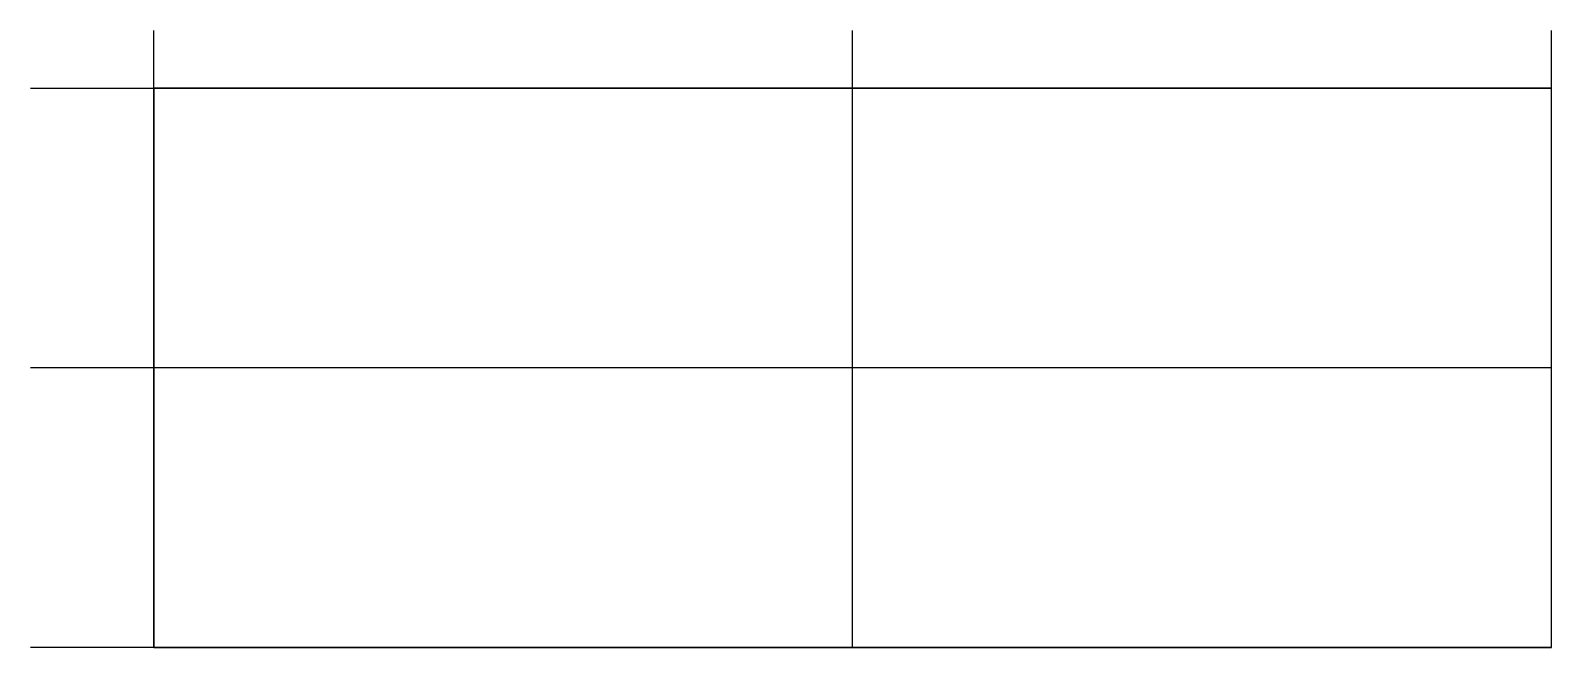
# Model space of a CAD drawing. Extents: x -4 to 45, y -18 to 1.9.
import ezdxf

# ---------------------------------------------------------------- set-up
doc = ezdxf.new("R2010")
doc.units = 0
doc.layers.get('0').update_dxf_attribs({"linetype": 'CONTINUOUS'})

msp = doc.modelspace()

# ---------------------------------------------------------------- linework, layer by layer
at = {"linetype": 'CONTINUOUS'}
for p, q in [((0, -18), (0, 1.86)), ((22.5, -18), (22.5, 1.86)), ((45, -18), (45, 1.86)), ((-3.97, 0), (45, 0)), ((45, 0), (0, 0)), ((0, 0), (0, -18)), ((45, -18), (45, 0)), ((45, -9), (-3.97, -9)), ((45, -18), (-3.97, -18)), ((0, -18), (45, -18))]:
    msp.add_line(p, q, dxfattribs=at)

doc.saveas('drawing.dxf')
